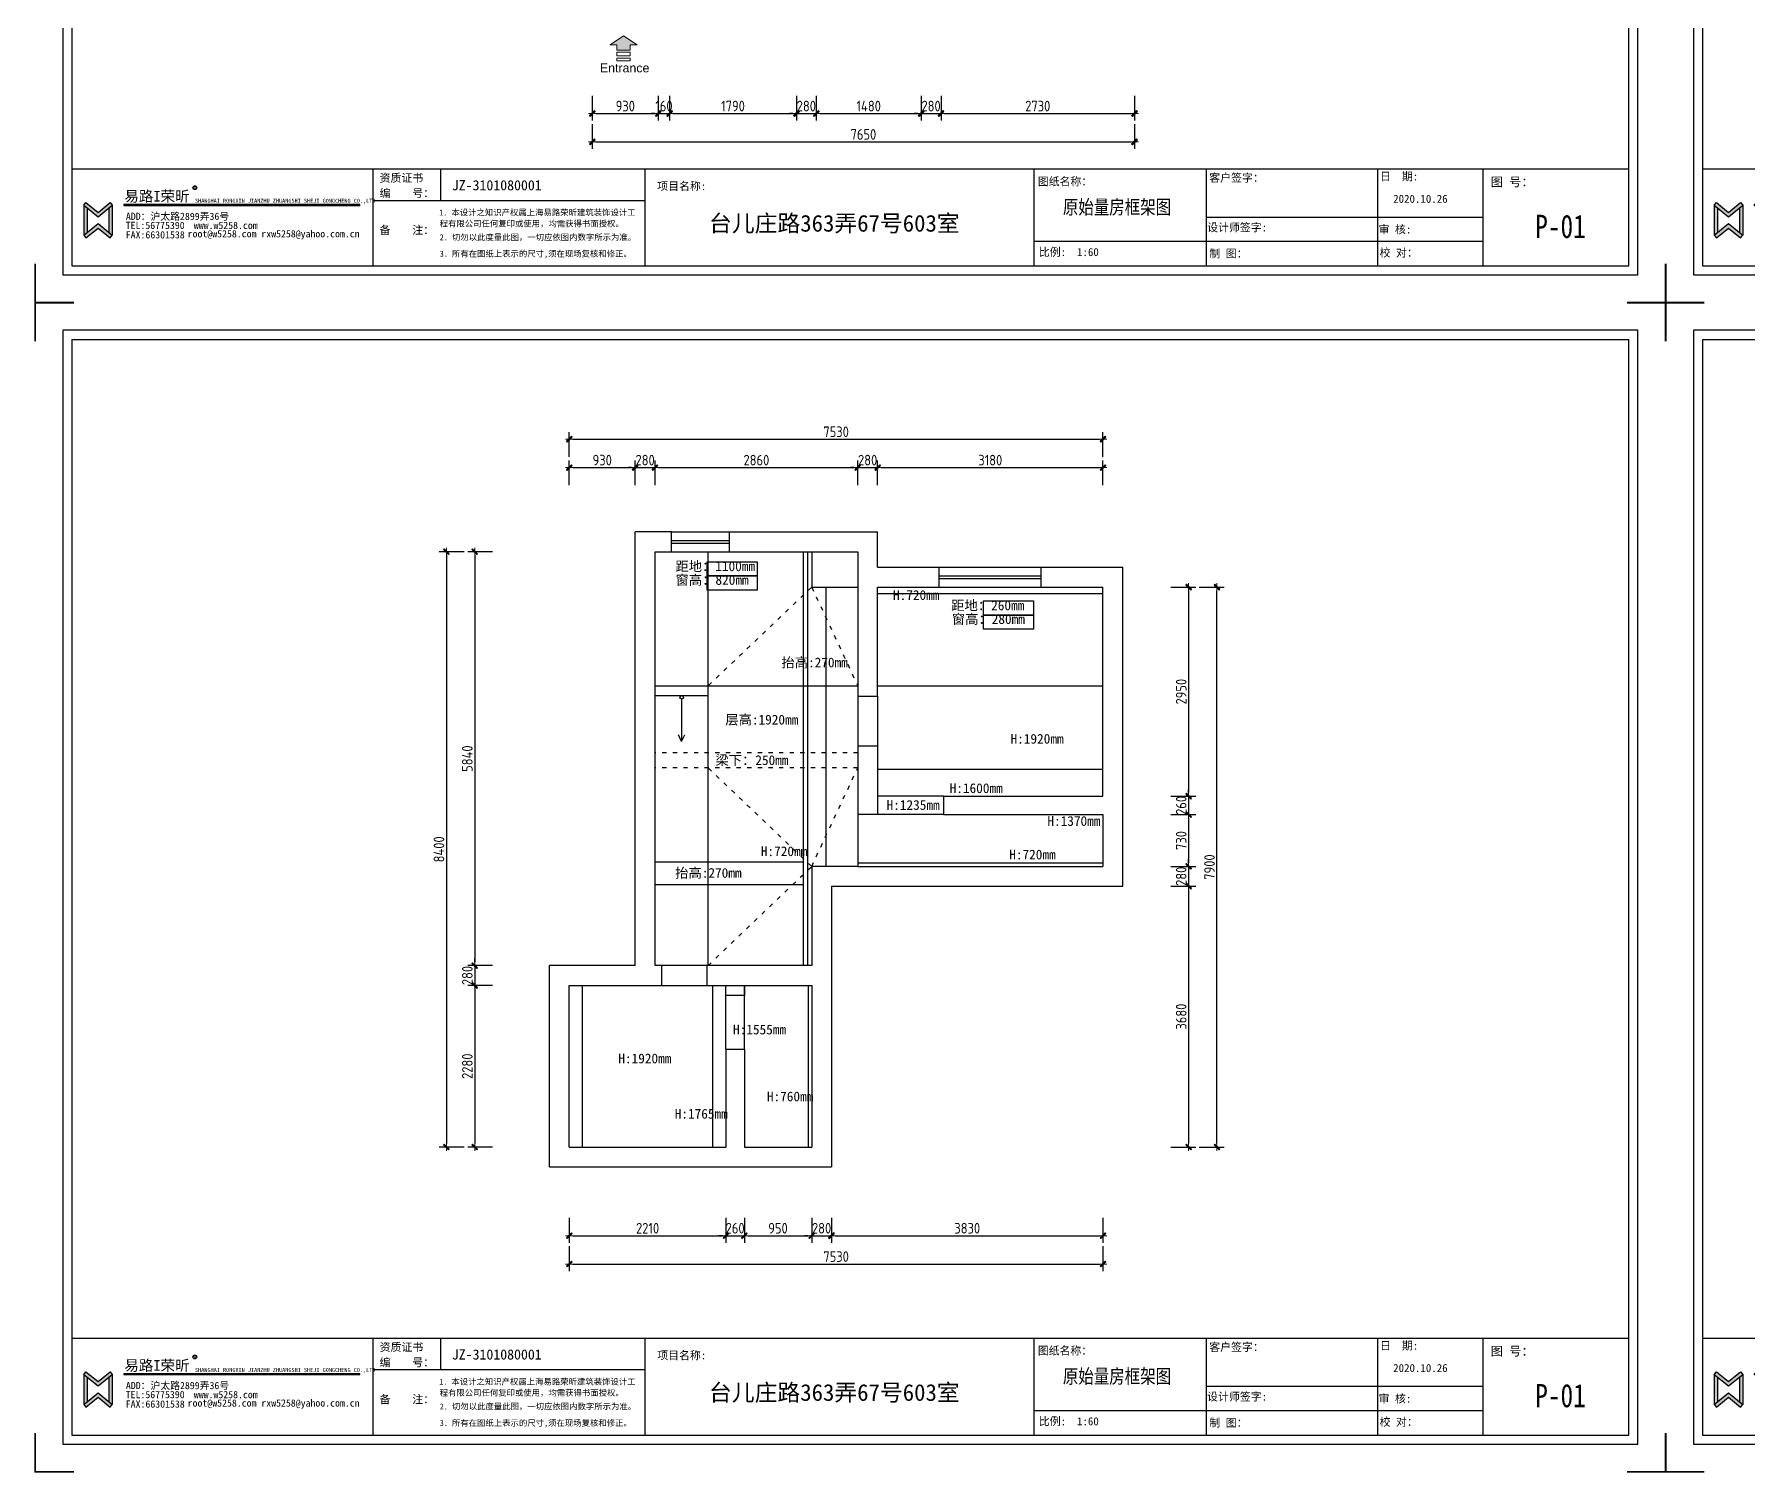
# Model space of a CAD drawing. Header units: millimetres. Extents: x -58733 to 427521, y -235734 to 553534.
# Drawn here: x 88862 to 113053, y -222214 to -201917 of the extents above; entities that cross this region are included whole.
import ezdxf

# ---------------------------------------------------------------- set-up
doc = ezdxf.new("R2010")
doc.units = ezdxf.units.MM
doc.linetypes.add('ACAD_ISO03W100', pattern=[30, 12, -18])
for name, color, linetype in [('00-墙体', 7, 'Continuous'), ('1原始-门窗洞口尺寸', 4, 'Continuous'), ('图框', 251, 'Continuous'), ('目录文字', 8, 'Continuous')]:
    doc.layers.add(name, color=color, linetype=linetype)
for name, color, linetype, lineweight in [('0－图框', 8, 'Continuous', 0), ('P－墙体', 255, 'Continuous', 15), ('墙体', 7, 'Continuous', 30)]:
    doc.layers.add(name, color=color, linetype=linetype, lineweight=lineweight)
doc.styles.add('-仿宋_GB2312', font='simsun.ttc', dxfattribs={"width": 0.8})
doc.styles.add('CCD_DIM', font='ARCHS.SHX')
doc.styles.get("Standard").update_dxf_attribs({"font": 'simsun.ttc'})
doc.styles.add('YQ_DIM', font='SUPEROS.SHX', dxfattribs={"width": 0.8, "bigfont": 'HZDX.SHX'})
doc.styles.add('宋体', font='simsun.ttc', dxfattribs={"height": 120})
doc.styles.add('英文', font='simhei.ttf')
doc.styles.add('黑体', font='simhei.ttf')
doc.dimstyles.new('海龍1：50', dxfattribs={"dimscale": 50, "dimtxt": 3, "dimasz": 1, "dimexe": 2, "dimexo": 2, "dimgap": 0.6, "dimtad": 1, "dimdec": 0, "dimrnd": 5, "dimdsep": 46, "dimtxsty": 'CCD_DIM', "dimblk": 'WS-cj', "dimcen": 1, "dimclrd": 242, "dimclre": 242, "dimclrt": 2, "dimadec": 0, "dimazin": 2, "dimtfac": 1, "dimtdec": 0, "dimtix": 1, "dimtmove": 2, "dimatfit": 3, "dimldrblk": 'CCD_Leader_Arrow', "dimfxl": 5, "dimfxlon": 1, "dimtolj": 1, "dimarcsym": 0})

# ---------------------------------------------------------------- blocks, each defined once
blk = doc.blocks.new('A$C79D64CA1')
at = {"layer": '0－图框'}
blk.add_hatch(color=6, dxfattribs=at).paths.add_polyline_path([(378, 227), (284, 227), (284, 151), (95, 151), (95, 227), (0, 227), (189, 353)])
at = {"layer": '0－图框', "color": 6}
for p, q in [((189, 353), (0, 227)), ((378, 227), (189, 353)), ((95, 227), (0, 227)), ((378, 227), (284, 227))]:
    blk.add_line(p, q, dxfattribs=at)
blk.add_lwpolyline([(95, 227), (95, 151), (284, 151), (284, 227)], dxfattribs=at)
for points in [[(284, 120), (95, 120), (95, 69), (284, 69)], [(284, 38), (95, 38), (95, 0), (284, 0)]]:
    blk.add_lwpolyline(points, close=True, dxfattribs=at)
blk = doc.blocks.new('gsdfgfsdg')
at = {"layer": '0－图框', "color": 7, "xscale": -1, "rotation": 270}
blk.add_blockref('A$C79D64CA1', (-31077, -43831), dxfattribs=at)
at = {"layer": '0－图框', "color": 7, "insert": (-31178, -43656), "char_height": 125, "width": 1449.58, "attachment_point": 5, "rotation": 270}
blk.add_mtext('{\\fArial|b0|i0|c0|p32;Entrance}', dxfattribs=at)
blk = doc.blocks.new('WS-cj')
blk.add_hatch(color=1).paths.add_polyline_path([(0.59, 0.82), (-0.82, -0.59), (-0.59, -0.82), (0.82, 0.59)])
at = {"color": 1, "linetype": 'ByBlock', "lineweight": 0}
for p, q in [((-1.1, 0), (0, 0)), ((0, 0), (1.1, 0))]:
    blk.add_line(p, q, dxfattribs=at)
at = {"color": 1}
blk.add_lwpolyline([(0.59, 0.82), (-0.82, -0.59), (-0.59, -0.82), (0.82, 0.59)], close=True, dxfattribs=at)
blk = doc.blocks.new('*D699')
at = {"color": 242, "lineweight": -2}
for p, q in [((96736, -202785), (96736, -203135)), ((97666, -202785), (97666, -203135)), ((96786, -203035), (97616, -203035))]:
    blk.add_line(p, q, dxfattribs=at)
at = {"layer": 'Defpoints', "color": 0}
for p in [(96736, -202635), (97666, -202635), (97666, -203035)]:
    blk.add_point(p, dxfattribs=at)
at = {"color": 242, "lineweight": -2, "xscale": 50, "yscale": 50, "zscale": 50, "rotation": 180}
blk.add_blockref('WS-cj', (96736, -203035), dxfattribs=at)
at = {"color": 242, "lineweight": -2, "xscale": 50, "yscale": 50, "zscale": 50}
blk.add_blockref('WS-cj', (97666, -203035), dxfattribs=at)
at = {"color": 2, "insert": (97201, -202930), "char_height": 150, "attachment_point": 5, "style": 'CCD_DIM'}
blk.add_mtext('\\A1;930', dxfattribs=at)
blk = doc.blocks.new('CCD_Leader_Arrow')
at = {"color": 1, "linetype": 'ByBlock'}
blk.add_line((0, 0), (-1, 0), dxfattribs=at)
for points in [[(-0.86, 0.67), (-0.6, 0.85), (-0.24, 0), (0, 0)], [(-0.86, -0.67), (-0.6, -0.85), (-0.24, 0), (0, 0)]]:
    blk.add_solid(points, dxfattribs=at)
blk = doc.blocks.new('*D700')
at = {"color": 242, "lineweight": -2}
for p, q in [((97666, -202785), (97666, -203135)), ((97826, -202785), (97826, -203135)), ((97616, -203035), (97566, -203035)), ((97666, -203035), (97826, -203035)), ((97876, -203035), (97926, -203035))]:
    blk.add_line(p, q, dxfattribs=at)
at = {"layer": 'Defpoints', "color": 0}
for p in [(97666, -202635), (97826, -202635), (97826, -203035)]:
    blk.add_point(p, dxfattribs=at)
at = {"color": 242, "lineweight": -2, "xscale": 50, "yscale": 50, "zscale": 50}
blk.add_blockref('WS-cj', (97666, -203035), dxfattribs=at)
at = {"color": 242, "lineweight": -2, "xscale": 50, "yscale": 50, "zscale": 50, "rotation": 180}
blk.add_blockref('WS-cj', (97826, -203035), dxfattribs=at)
at = {"color": 2, "insert": (97746, -202930), "char_height": 150, "attachment_point": 5, "style": 'CCD_DIM'}
blk.add_mtext('\\A1;160', dxfattribs=at)
blk = doc.blocks.new('*D701')
at = {"color": 242, "lineweight": -2}
for p, q in [((97826, -202785), (97826, -203135)), ((99616, -202785), (99616, -203135)), ((97876, -203035), (99566, -203035))]:
    blk.add_line(p, q, dxfattribs=at)
at = {"layer": 'Defpoints', "color": 0}
for p in [(97826, -202635), (99616, -202635), (99616, -203035)]:
    blk.add_point(p, dxfattribs=at)
at = {"color": 242, "lineweight": -2, "xscale": 50, "yscale": 50, "zscale": 50, "rotation": 180}
blk.add_blockref('WS-cj', (97826, -203035), dxfattribs=at)
at = {"color": 242, "lineweight": -2, "xscale": 50, "yscale": 50, "zscale": 50}
blk.add_blockref('WS-cj', (99616, -203035), dxfattribs=at)
at = {"color": 2, "insert": (98721, -202930), "char_height": 150, "attachment_point": 5, "style": 'CCD_DIM'}
blk.add_mtext('\\A1;1790', dxfattribs=at)
blk = doc.blocks.new('*D702')
at = {"color": 242, "lineweight": -2}
for p, q in [((99616, -202785), (99616, -203135)), ((99896, -202785), (99896, -203135)), ((99566, -203035), (99516, -203035)), ((99616, -203035), (99896, -203035)), ((99946, -203035), (99996, -203035))]:
    blk.add_line(p, q, dxfattribs=at)
at = {"layer": 'Defpoints', "color": 0}
for p in [(99616, -202635), (99896, -202635), (99896, -203035)]:
    blk.add_point(p, dxfattribs=at)
at = {"color": 242, "lineweight": -2, "xscale": 50, "yscale": 50, "zscale": 50}
blk.add_blockref('WS-cj', (99616, -203035), dxfattribs=at)
at = {"color": 242, "lineweight": -2, "xscale": 50, "yscale": 50, "zscale": 50, "rotation": 180}
blk.add_blockref('WS-cj', (99896, -203035), dxfattribs=at)
at = {"color": 2, "insert": (99756, -202930), "char_height": 150, "attachment_point": 5, "style": 'CCD_DIM'}
blk.add_mtext('\\A1;280', dxfattribs=at)
blk = doc.blocks.new('*D703')
at = {"color": 242, "lineweight": -2}
for p, q in [((99896, -202785), (99896, -203135)), ((101376, -202785), (101376, -203135)), ((99946, -203035), (101326, -203035))]:
    blk.add_line(p, q, dxfattribs=at)
at = {"layer": 'Defpoints', "color": 0}
for p in [(99896, -202635), (101376, -202635), (101376, -203035)]:
    blk.add_point(p, dxfattribs=at)
at = {"color": 242, "lineweight": -2, "xscale": 50, "yscale": 50, "zscale": 50, "rotation": 180}
blk.add_blockref('WS-cj', (99896, -203035), dxfattribs=at)
at = {"color": 242, "lineweight": -2, "xscale": 50, "yscale": 50, "zscale": 50}
blk.add_blockref('WS-cj', (101376, -203035), dxfattribs=at)
at = {"color": 2, "insert": (100636, -202930), "char_height": 150, "attachment_point": 5, "style": 'CCD_DIM'}
blk.add_mtext('\\A1;1480', dxfattribs=at)
blk = doc.blocks.new('*D704')
at = {"color": 242, "lineweight": -2}
for p, q in [((101376, -202785), (101376, -203135)), ((101656, -202785), (101656, -203135)), ((101326, -203035), (101276, -203035)), ((101376, -203035), (101656, -203035)), ((101706, -203035), (101756, -203035))]:
    blk.add_line(p, q, dxfattribs=at)
at = {"layer": 'Defpoints', "color": 0}
for p in [(101376, -202635), (101656, -202635), (101656, -203035)]:
    blk.add_point(p, dxfattribs=at)
at = {"color": 242, "lineweight": -2, "xscale": 50, "yscale": 50, "zscale": 50}
blk.add_blockref('WS-cj', (101376, -203035), dxfattribs=at)
at = {"color": 242, "lineweight": -2, "xscale": 50, "yscale": 50, "zscale": 50, "rotation": 180}
blk.add_blockref('WS-cj', (101656, -203035), dxfattribs=at)
at = {"color": 2, "insert": (101516, -202930), "char_height": 150, "attachment_point": 5, "style": 'CCD_DIM'}
blk.add_mtext('\\A1;280', dxfattribs=at)
blk = doc.blocks.new('*D705')
at = {"color": 242, "lineweight": -2}
for p, q in [((101656, -202785), (101656, -203135)), ((104386, -202785), (104386, -203135)), ((101706, -203035), (104336, -203035))]:
    blk.add_line(p, q, dxfattribs=at)
at = {"layer": 'Defpoints', "color": 0}
for p in [(101656, -202635), (104386, -202635), (104386, -203035)]:
    blk.add_point(p, dxfattribs=at)
at = {"color": 242, "lineweight": -2, "xscale": 50, "yscale": 50, "zscale": 50, "rotation": 180}
blk.add_blockref('WS-cj', (101656, -203035), dxfattribs=at)
at = {"color": 242, "lineweight": -2, "xscale": 50, "yscale": 50, "zscale": 50}
blk.add_blockref('WS-cj', (104386, -203035), dxfattribs=at)
at = {"color": 2, "insert": (103021, -202930), "char_height": 150, "attachment_point": 5, "style": 'CCD_DIM'}
blk.add_mtext('\\A1;2730', dxfattribs=at)
blk = doc.blocks.new('*D706')
at = {"color": 242, "lineweight": -2}
for p, q in [((96736, -203185), (96736, -203535)), ((104386, -203185), (104386, -203535)), ((96786, -203435), (104336, -203435))]:
    blk.add_line(p, q, dxfattribs=at)
at = {"layer": 'Defpoints', "color": 0}
for p in [(96736, -202635), (104386, -202635), (104386, -203435)]:
    blk.add_point(p, dxfattribs=at)
at = {"color": 242, "lineweight": -2, "xscale": 50, "yscale": 50, "zscale": 50, "rotation": 180}
blk.add_blockref('WS-cj', (96736, -203435), dxfattribs=at)
at = {"color": 242, "lineweight": -2, "xscale": 50, "yscale": 50, "zscale": 50}
blk.add_blockref('WS-cj', (104386, -203435), dxfattribs=at)
at = {"color": 2, "insert": (100561, -203330), "char_height": 150, "attachment_point": 5, "style": 'CCD_DIM'}
blk.add_mtext('\\A1;7650', dxfattribs=at)
blk = doc.blocks.new('图框1比60')
h = blk.add_hatch(color=8)
edge = h.paths.add_edge_path()
edge.add_ellipse((163710, 45505), major_axis=(-0.2, 29.4), ratio=1, start_angle=269.6878, end_angle=449.6878)
edge.add_ellipse((163710, 45505), major_axis=(-0.2, 29.4), ratio=1, start_angle=89.5622, end_angle=269.5622)
edge = h.paths.add_edge_path(flags=16)
edge.add_ellipse((163710, 45505), major_axis=(0, 24.9), ratio=1, start_angle=269.966, end_angle=449.966)
edge.add_ellipse((163710, 45505), major_axis=(0, 24.9), ratio=1, start_angle=89.8872, end_angle=269.8872)
h = blk.add_hatch(color=8)
h.paths.add_polyline_path([(162213, 45056), (162434, 45236), (162401, 45277), (162213, 45124), (162025, 45277), (161992, 45236)])
h.paths.add_polyline_path([(162213, 44882), (162401, 44729), (162434, 44770), (162213, 44950), (161992, 44770), (162025, 44729)])
h = blk.add_hatch(color=8)
h.paths.add_polyline_path([(162044, 45193), (161992, 45236), (161992, 44770), (162044, 44813)])
h.paths.add_polyline_path([(162434, 45236), (162381, 45193), (162381, 44813), (162434, 44770)])
blk.add_hatch(color=8).paths.add_polyline_path([(162610, 45245), (162610, 45227), (166263, 45227), (166263, 45245)])
at = {"layer": '目录文字'}
h = blk.add_hatch(color=8, dxfattribs=at)
edge = h.paths.add_edge_path()
edge.add_ellipse((163710, 45505), major_axis=(-0.2, 29.4), ratio=1, start_angle=89.5622, end_angle=269.5622)
edge.add_ellipse((163710, 45505), major_axis=(-0.2, 29.4), ratio=1, start_angle=269.6621, end_angle=449.6621)
edge = h.paths.add_edge_path(flags=16)
edge.add_ellipse((163710, 45505), major_axis=(0, 24.9), ratio=1, start_angle=90.0288, end_angle=270.0288, ccw=False)
edge.add_ellipse((163710, 45505), major_axis=(0, 24.9), ratio=1, start_angle=-89.8872, end_angle=90.1128, ccw=False)
h.paths.add_polyline_path([(163689, 45539), (163733, 45539), (163733, 45472), (163689, 45472)], flags=9)
at = {"color": 8}
for p, q in [((176692, 45797), (176692, 44297)), ((161992, 45236), (162025, 45277)), ((161992, 45236), (161992, 44770)), ((161992, 45236), (162213, 45056)), ((162025, 45277), (162213, 45124)), ((162044, 45193), (162044, 44813)), ((162213, 45124), (162401, 45277)), ((162213, 45056), (162434, 45236)), ((162381, 45193), (162381, 44813)), ((162401, 45277), (162434, 45236)), ((162434, 45236), (162434, 44770)), ((166263, 45245), (162610, 45245)), ((166263, 45227), (162610, 45227)), ((166263, 45227), (166263, 45245)), ((161992, 44770), (162213, 44950)), ((162025, 44729), (162213, 44882)), ((162213, 44950), (162434, 44770)), ((162213, 44882), (162401, 44729)), ((161992, 44770), (162025, 44729)), ((162401, 44729), (162434, 44770))]:
    blk.add_line(p, q, dxfattribs=at)
blk.add_ellipse((163710, 45505, 0), major_axis=(0.1, 29.4), ratio=1, start_param=1.575118209033049, end_param=7.858303516212636, dxfattribs=at)
at = {"layer": '图框', "color": 121}
for p, q in [((161670, 61389), (161670, 44157)), ((186038, 61389), (161670, 61389)), ((186038, 44157), (186038, 61389)), ((161670, 44157), (186038, 44157))]:
    blk.add_line(p, q, dxfattribs=at)
at = {"layer": '图框', "color": 8}
for p, q in [((161809, 61249), (161809, 44297)), ((161809, 61249), (161809, 45797)), ((161809, 61249), (185898, 61249)), ((185898, 44297), (185898, 61249)), ((185898, 45797), (185898, 61249)), ((161809, 45797), (185898, 45797)), ((161809, 45797), (185898, 45797)), ((166465, 45797), (166465, 44297)), ((167511, 45797), (167511, 45305)), ((170675, 45797), (170675, 44297)), ((176692, 45797), (176692, 44297)), ((179360, 44297), (179360, 45797)), ((182010, 45797), (182010, 44297)), ((183644, 44297), (183644, 45797)), ((170675, 45305), (166465, 45305)), ((182010, 45047), (179360, 45047)), ((183644, 45047), (182010, 45047)), ((179360, 44672), (176692, 44672)), ((182010, 44672), (179360, 44672)), ((183644, 44672), (182010, 44672)), ((161809, 44297), (185898, 44297))]:
    blk.add_line(p, q, dxfattribs=at)
at = {"layer": '图框', "color": 121, "const_width": 28.3}
for points in [[(161841, 61818), (161241, 61818), (161241, 61217)], [(185866, 61818), (186467, 61818), (186467, 61217)], [(161841, 43728), (161241, 43728), (161241, 44329)], [(185866, 43728), (186467, 43728), (186467, 44329)]]:
    blk.add_lwpolyline(points, dxfattribs=at)
at = {"layer": '目录文字', "color": 8}
blk.add_line((162610, 45245), (162610, 45227), dxfattribs=at)
blk.add_ellipse((163710, 45505, 0), major_axis=(0.4, 24.9), ratio=1, start_param=1.571448490114663, end_param=7.854633797294249, dxfattribs=at)
for s, height, style, width, p in [('资质证书', 123.8, '宋体', 0.999898, (166569, 45595)), ('图纸名称：', 123.3, '黑体', 0.999898, (176753, 45540)), ('客户签字：', 123.8, '宋体', 0.999898, (179405, 45596)), ('日  期:', 123.8, '宋体', 0.999898, (182048, 45618)), ('图 号：', 139.1, '宋体', 0.999898, (183761, 45526)), ('易路I荣昕', 164.1, '黑体', 0.999898, (162621, 45292)), ('R', 44.9, 'YQ_DIM', 0.8, (163698, 45483, 0)), ('编    号：', 123.8, '宋体', 0.999898, (166569, 45359)), ('项目名称:', 123.3, '黑体', 0.999898, (170866, 45468)), ('2020.10.26', 123.8, '宋体', 0.999898, (182251, 45272)), ('ADD：沪太路2899弄36号', 111.72, '英文', 0.999898, (162644, 45007)), ('SHANGHAI RONGXIN JIANZHU ZHUANGSHI SHEJI GONGCHENG CO.,LTD', 61.54, '英文', 0.999898, (163713, 45273)), ('1. 本设计之知识产权属上海易路荣昕建筑装饰设计工', 92.51, '黑体', 0.999898, (167491, 45076)), ('台儿庄路363弄67号603室', 258.72, '宋体', 0.999898, (171666, 44826)), ('TEL:56775390', 111.72, '英文', 0.999898, (162641, 44867)), ('FAX:66301538', 111.72, '英文', 0.999898, (162642, 44721)), ('root@w5258.com rxw5258@yahoo.com.cn', 111.72, '英文', 0.999898, (163600, 44737)), ('www.w5258.com', 111.72, '英文', 0.999898, (163695, 44867)), ('备    注：', 123.8, '宋体', 0.999898, (166569, 44788)), ('程有限公司任何复印或使用，均需获得书面授权。', 92.51, '黑体', 0.999898, (167498, 44904)), ('设计师签字:', 123.8, '宋体', 0.999898, (179372, 44829)), ('审 核:', 123.8, '宋体', 0.999898, (182025, 44798)), ('2. 切勿以此度量此图，一切应依图内数字所示为准。', 92.51, '黑体', 0.999898, (167500, 44693)), ('比例:  1:60', 123.8, '宋体', 0.999898, (176769, 44448)), ('制 图：', 123.8, '宋体', 0.999898, (179407, 44425)), ('校 对：', 123.8, '宋体', 0.999898, (182041, 44438)), ('3. 所有在图纸上表示的尺寸,须在现场复核和修正。', 92.51, '黑体', 0.999898, (167500, 44438))]:
    blk.add_text(s, height=height, dxfattribs=dict(at, style=style, width=width)).set_placement(p)
at = {"layer": '目录文字', "width": 1}
blk.add_text('JZ-3101080001', height=157.18, dxfattribs=at).set_placement((167687, 45465))
blk = doc.blocks.new('*D876')
at = {"color": 242, "lineweight": -2}
for p, q in [((96411, -208281), (96411, -207931)), ((96461, -208031), (97291, -208031)), ((97341, -208281), (97341, -207931))]:
    blk.add_line(p, q, dxfattribs=at)
at = {"layer": 'Defpoints', "color": 0}
for p in [(97341, -208031), (96411, -208431), (97341, -208431)]:
    blk.add_point(p, dxfattribs=at)
at = {"color": 242, "lineweight": -2, "xscale": 50, "yscale": 50, "zscale": 50, "rotation": 180}
blk.add_blockref('WS-cj', (96411, -208031), dxfattribs=at)
at = {"color": 242, "lineweight": -2, "xscale": 50, "yscale": 50, "zscale": 50}
blk.add_blockref('WS-cj', (97341, -208031), dxfattribs=at)
at = {"color": 2, "insert": (96876, -207926), "char_height": 150, "attachment_point": 5, "style": 'CCD_DIM'}
blk.add_mtext('\\A1;930', dxfattribs=at)
blk = doc.blocks.new('*D877')
at = {"color": 242, "lineweight": -2}
for p, q in [((97291, -208031), (97241, -208031)), ((97341, -208281), (97341, -207931)), ((97341, -208031), (97621, -208031)), ((97621, -208281), (97621, -207931)), ((97671, -208031), (97721, -208031))]:
    blk.add_line(p, q, dxfattribs=at)
at = {"layer": 'Defpoints', "color": 0}
for p in [(97621, -208031), (97341, -208431), (97621, -208431)]:
    blk.add_point(p, dxfattribs=at)
at = {"color": 242, "lineweight": -2, "xscale": 50, "yscale": 50, "zscale": 50}
blk.add_blockref('WS-cj', (97341, -208031), dxfattribs=at)
at = {"color": 242, "lineweight": -2, "xscale": 50, "yscale": 50, "zscale": 50, "rotation": 180}
blk.add_blockref('WS-cj', (97621, -208031), dxfattribs=at)
at = {"color": 2, "insert": (97481, -207926), "char_height": 150, "attachment_point": 5, "style": 'CCD_DIM'}
blk.add_mtext('\\A1;280', dxfattribs=at)
blk = doc.blocks.new('*D878')
at = {"color": 242, "lineweight": -2}
for p, q in [((97621, -208281), (97621, -207931)), ((97671, -208031), (100431, -208031)), ((100481, -208281), (100481, -207931))]:
    blk.add_line(p, q, dxfattribs=at)
at = {"layer": 'Defpoints', "color": 0}
for p in [(100481, -208031), (97621, -208431), (100481, -208431)]:
    blk.add_point(p, dxfattribs=at)
at = {"color": 242, "lineweight": -2, "xscale": 50, "yscale": 50, "zscale": 50, "rotation": 180}
blk.add_blockref('WS-cj', (97621, -208031), dxfattribs=at)
at = {"color": 242, "lineweight": -2, "xscale": 50, "yscale": 50, "zscale": 50}
blk.add_blockref('WS-cj', (100481, -208031), dxfattribs=at)
at = {"color": 2, "insert": (99051, -207926), "char_height": 150, "attachment_point": 5, "style": 'CCD_DIM'}
blk.add_mtext('\\A1;2860', dxfattribs=at)
blk = doc.blocks.new('*D879')
at = {"color": 242, "lineweight": -2}
for p, q in [((100431, -208031), (100381, -208031)), ((100481, -208281), (100481, -207931)), ((100481, -208031), (100761, -208031)), ((100761, -208281), (100761, -207931)), ((100811, -208031), (100861, -208031))]:
    blk.add_line(p, q, dxfattribs=at)
at = {"layer": 'Defpoints', "color": 0}
for p in [(100761, -208031), (100481, -208431), (100761, -208431)]:
    blk.add_point(p, dxfattribs=at)
at = {"color": 242, "lineweight": -2, "xscale": 50, "yscale": 50, "zscale": 50}
blk.add_blockref('WS-cj', (100481, -208031), dxfattribs=at)
at = {"color": 242, "lineweight": -2, "xscale": 50, "yscale": 50, "zscale": 50, "rotation": 180}
blk.add_blockref('WS-cj', (100761, -208031), dxfattribs=at)
at = {"color": 2, "insert": (100621, -207926), "char_height": 150, "attachment_point": 5, "style": 'CCD_DIM'}
blk.add_mtext('\\A1;280', dxfattribs=at)
blk = doc.blocks.new('*D880')
at = {"color": 242, "lineweight": -2}
for p, q in [((100761, -208281), (100761, -207931)), ((100811, -208031), (103891, -208031)), ((103941, -208281), (103941, -207931))]:
    blk.add_line(p, q, dxfattribs=at)
at = {"layer": 'Defpoints', "color": 0}
for p in [(103941, -208031), (100761, -208431), (103941, -208431)]:
    blk.add_point(p, dxfattribs=at)
at = {"color": 242, "lineweight": -2, "xscale": 50, "yscale": 50, "zscale": 50, "rotation": 180}
blk.add_blockref('WS-cj', (100761, -208031), dxfattribs=at)
at = {"color": 242, "lineweight": -2, "xscale": 50, "yscale": 50, "zscale": 50}
blk.add_blockref('WS-cj', (103941, -208031), dxfattribs=at)
at = {"color": 2, "insert": (102351, -207926), "char_height": 150, "attachment_point": 5, "style": 'CCD_DIM'}
blk.add_mtext('\\A1;3180', dxfattribs=at)
blk = doc.blocks.new('*D881')
at = {"color": 242, "lineweight": -2}
for p, q in [((96411, -207881), (96411, -207531)), ((103941, -207881), (103941, -207531)), ((96461, -207631), (103891, -207631))]:
    blk.add_line(p, q, dxfattribs=at)
at = {"layer": 'Defpoints', "color": 0}
for p in [(103941, -207631), (96411, -208431), (103941, -208431)]:
    blk.add_point(p, dxfattribs=at)
at = {"color": 242, "lineweight": -2, "xscale": 50, "yscale": 50, "zscale": 50, "rotation": 180}
blk.add_blockref('WS-cj', (96411, -207631), dxfattribs=at)
at = {"color": 242, "lineweight": -2, "xscale": 50, "yscale": 50, "zscale": 50}
blk.add_blockref('WS-cj', (103941, -207631), dxfattribs=at)
at = {"color": 2, "insert": (100176, -207526), "char_height": 150, "attachment_point": 5, "style": 'CCD_DIM'}
blk.add_mtext('\\A1;7530', dxfattribs=at)
blk = doc.blocks.new('*D882')
at = {"color": 242, "lineweight": -2}
for p, q in [((96411, -218619), (96411, -218969)), ((98621, -218619), (98621, -218969)), ((96461, -218869), (98571, -218869))]:
    blk.add_line(p, q, dxfattribs=at)
at = {"layer": 'Defpoints', "color": 0}
for p in [(96411, -218469), (98621, -218469), (98621, -218869)]:
    blk.add_point(p, dxfattribs=at)
at = {"color": 242, "lineweight": -2, "xscale": 50, "yscale": 50, "zscale": 50, "rotation": 180}
blk.add_blockref('WS-cj', (96411, -218869), dxfattribs=at)
at = {"color": 242, "lineweight": -2, "xscale": 50, "yscale": 50, "zscale": 50}
blk.add_blockref('WS-cj', (98621, -218869), dxfattribs=at)
at = {"color": 2, "insert": (97516, -218764), "char_height": 150, "attachment_point": 5, "style": 'CCD_DIM'}
blk.add_mtext('\\A1;2210', dxfattribs=at)
blk = doc.blocks.new('*D883')
at = {"color": 242, "lineweight": -2}
for p, q in [((98621, -218619), (98621, -218969)), ((98881, -218619), (98881, -218969)), ((98571, -218869), (98521, -218869)), ((98621, -218869), (98881, -218869)), ((98931, -218869), (98981, -218869))]:
    blk.add_line(p, q, dxfattribs=at)
at = {"layer": 'Defpoints', "color": 0}
for p in [(98621, -218469), (98881, -218469), (98881, -218869)]:
    blk.add_point(p, dxfattribs=at)
at = {"color": 242, "lineweight": -2, "xscale": 50, "yscale": 50, "zscale": 50}
blk.add_blockref('WS-cj', (98621, -218869), dxfattribs=at)
at = {"color": 242, "lineweight": -2, "xscale": 50, "yscale": 50, "zscale": 50, "rotation": 180}
blk.add_blockref('WS-cj', (98881, -218869), dxfattribs=at)
at = {"color": 2, "insert": (98751, -218764), "char_height": 150, "attachment_point": 5, "style": 'CCD_DIM'}
blk.add_mtext('\\A1;260', dxfattribs=at)
blk = doc.blocks.new('*D884')
at = {"color": 242, "lineweight": -2}
for p, q in [((98881, -218619), (98881, -218969)), ((99831, -218619), (99831, -218969)), ((98931, -218869), (99781, -218869))]:
    blk.add_line(p, q, dxfattribs=at)
at = {"layer": 'Defpoints', "color": 0}
for p in [(98881, -218469), (99831, -218469), (99831, -218869)]:
    blk.add_point(p, dxfattribs=at)
at = {"color": 242, "lineweight": -2, "xscale": 50, "yscale": 50, "zscale": 50, "rotation": 180}
blk.add_blockref('WS-cj', (98881, -218869), dxfattribs=at)
at = {"color": 242, "lineweight": -2, "xscale": 50, "yscale": 50, "zscale": 50}
blk.add_blockref('WS-cj', (99831, -218869), dxfattribs=at)
at = {"color": 2, "insert": (99356, -218764), "char_height": 150, "attachment_point": 5, "style": 'CCD_DIM'}
blk.add_mtext('\\A1;950', dxfattribs=at)
blk = doc.blocks.new('*D885')
at = {"color": 242, "lineweight": -2}
for p, q in [((99831, -218619), (99831, -218969)), ((100111, -218619), (100111, -218969)), ((99781, -218869), (99731, -218869)), ((99831, -218869), (100111, -218869)), ((100161, -218869), (100211, -218869))]:
    blk.add_line(p, q, dxfattribs=at)
at = {"layer": 'Defpoints', "color": 0}
for p in [(99831, -218469), (100111, -218469), (100111, -218869)]:
    blk.add_point(p, dxfattribs=at)
at = {"color": 242, "lineweight": -2, "xscale": 50, "yscale": 50, "zscale": 50}
blk.add_blockref('WS-cj', (99831, -218869), dxfattribs=at)
at = {"color": 242, "lineweight": -2, "xscale": 50, "yscale": 50, "zscale": 50, "rotation": 180}
blk.add_blockref('WS-cj', (100111, -218869), dxfattribs=at)
at = {"color": 2, "insert": (99971, -218764), "char_height": 150, "attachment_point": 5, "style": 'CCD_DIM'}
blk.add_mtext('\\A1;280', dxfattribs=at)
blk = doc.blocks.new('*D886')
at = {"color": 242, "lineweight": -2}
for p, q in [((100111, -218619), (100111, -218969)), ((103941, -218619), (103941, -218969)), ((100161, -218869), (103891, -218869))]:
    blk.add_line(p, q, dxfattribs=at)
at = {"layer": 'Defpoints', "color": 0}
for p in [(100111, -218469), (103941, -218469), (103941, -218869)]:
    blk.add_point(p, dxfattribs=at)
at = {"color": 242, "lineweight": -2, "xscale": 50, "yscale": 50, "zscale": 50, "rotation": 180}
blk.add_blockref('WS-cj', (100111, -218869), dxfattribs=at)
at = {"color": 242, "lineweight": -2, "xscale": 50, "yscale": 50, "zscale": 50}
blk.add_blockref('WS-cj', (103941, -218869), dxfattribs=at)
at = {"color": 2, "insert": (102026, -218764), "char_height": 150, "attachment_point": 5, "style": 'CCD_DIM'}
blk.add_mtext('\\A1;3830', dxfattribs=at)
blk = doc.blocks.new('*D887')
at = {"color": 242, "lineweight": -2}
for p, q in [((96411, -219019), (96411, -219369)), ((103941, -219019), (103941, -219369)), ((96461, -219269), (103891, -219269))]:
    blk.add_line(p, q, dxfattribs=at)
at = {"layer": 'Defpoints', "color": 0}
for p in [(96411, -218469), (103941, -218469), (103941, -219269)]:
    blk.add_point(p, dxfattribs=at)
at = {"color": 242, "lineweight": -2, "xscale": 50, "yscale": 50, "zscale": 50, "rotation": 180}
blk.add_blockref('WS-cj', (96411, -219269), dxfattribs=at)
at = {"color": 242, "lineweight": -2, "xscale": 50, "yscale": 50, "zscale": 50}
blk.add_blockref('WS-cj', (103941, -219269), dxfattribs=at)
at = {"color": 2, "insert": (100176, -219164), "char_height": 150, "attachment_point": 5, "style": 'CCD_DIM'}
blk.add_mtext('\\A1;7530', dxfattribs=at)
blk = doc.blocks.new('*D888')
at = {"color": 242, "lineweight": -2}
for p, q in [((95327, -209218), (94977, -209218)), ((95077, -209268), (95077, -215008)), ((95327, -215058), (94977, -215058))]:
    blk.add_line(p, q, dxfattribs=at)
at = {"layer": 'Defpoints', "color": 0}
for p in [(95477, -209218), (95077, -215058), (95477, -215058)]:
    blk.add_point(p, dxfattribs=at)
at = {"color": 242, "lineweight": -2, "xscale": 50, "yscale": 50, "zscale": 50}
for p, rotation in [((95077, -209218), 90), ((95077, -215058), 270)]:
    blk.add_blockref('WS-cj', p, dxfattribs=dict(at, rotation=rotation))
at = {"color": 2, "insert": (94972, -212138), "char_height": 150, "attachment_point": 5, "rotation": 90, "style": 'CCD_DIM'}
blk.add_mtext('\\A1;5840', dxfattribs=at)
blk = doc.blocks.new('*D889')
at = {"color": 242, "lineweight": -2}
for p, q in [((95077, -215008), (95077, -214958)), ((95327, -215058), (94977, -215058)), ((95077, -215058), (95077, -215338)), ((95327, -215338), (94977, -215338)), ((95077, -215388), (95077, -215438))]:
    blk.add_line(p, q, dxfattribs=at)
at = {"layer": 'Defpoints', "color": 0}
for p in [(95477, -215058), (95077, -215338), (95477, -215338)]:
    blk.add_point(p, dxfattribs=at)
at = {"color": 242, "lineweight": -2, "xscale": 50, "yscale": 50, "zscale": 50}
for p, rotation in [((95077, -215058), 270), ((95077, -215338), 90)]:
    blk.add_blockref('WS-cj', p, dxfattribs=dict(at, rotation=rotation))
at = {"color": 2, "insert": (94972, -215198), "char_height": 150, "attachment_point": 5, "rotation": 90, "style": 'CCD_DIM'}
blk.add_mtext('\\A1;280', dxfattribs=at)
blk = doc.blocks.new('*D890')
at = {"color": 242, "lineweight": -2}
for p, q in [((95327, -215338), (94977, -215338)), ((95077, -215388), (95077, -217568)), ((95327, -217618), (94977, -217618))]:
    blk.add_line(p, q, dxfattribs=at)
at = {"layer": 'Defpoints', "color": 0}
for p in [(95477, -215338), (95077, -217618), (95477, -217618)]:
    blk.add_point(p, dxfattribs=at)
at = {"color": 242, "lineweight": -2, "xscale": 50, "yscale": 50, "zscale": 50}
for p, rotation in [((95077, -215338), 90), ((95077, -217618), 270)]:
    blk.add_blockref('WS-cj', p, dxfattribs=dict(at, rotation=rotation))
at = {"color": 2, "insert": (94972, -216478), "char_height": 150, "attachment_point": 5, "rotation": 90, "style": 'CCD_DIM'}
blk.add_mtext('\\A1;2280', dxfattribs=at)
blk = doc.blocks.new('*D891')
at = {"color": 242, "lineweight": -2}
for p, q in [((94927, -209218), (94577, -209218)), ((94677, -209268), (94677, -217568)), ((94927, -217618), (94577, -217618))]:
    blk.add_line(p, q, dxfattribs=at)
at = {"layer": 'Defpoints', "color": 0}
for p in [(95477, -209218), (94677, -217618), (95477, -217618)]:
    blk.add_point(p, dxfattribs=at)
at = {"color": 242, "lineweight": -2, "xscale": 50, "yscale": 50, "zscale": 50}
for p, rotation in [((94677, -209218), 90), ((94677, -217618), 270)]:
    blk.add_blockref('WS-cj', p, dxfattribs=dict(at, rotation=rotation))
at = {"color": 2, "insert": (94572, -213418), "char_height": 150, "attachment_point": 5, "rotation": 90, "style": 'CCD_DIM'}
blk.add_mtext('\\A1;8400', dxfattribs=at)
blk = doc.blocks.new('*D892')
at = {"color": 242, "lineweight": -2}
for p, q in [((104900, -209718), (105250, -209718)), ((105150, -209768), (105150, -212618)), ((104900, -212668), (105250, -212668))]:
    blk.add_line(p, q, dxfattribs=at)
at = {"layer": 'Defpoints', "color": 0}
for p in [(104750, -209718), (104750, -212668), (105150, -212668)]:
    blk.add_point(p, dxfattribs=at)
at = {"color": 242, "lineweight": -2, "xscale": 50, "yscale": 50, "zscale": 50}
for p, rotation in [((105150, -209718), 90), ((105150, -212668), 270)]:
    blk.add_blockref('WS-cj', p, dxfattribs=dict(at, rotation=rotation))
at = {"color": 2, "insert": (105045, -211193), "char_height": 150, "attachment_point": 5, "rotation": 90, "style": 'CCD_DIM'}
blk.add_mtext('\\A1;2950', dxfattribs=at)
blk = doc.blocks.new('*D893')
at = {"color": 242, "lineweight": -2}
for p, q in [((105150, -212618), (105150, -212568)), ((104900, -212668), (105250, -212668)), ((105150, -212668), (105150, -212928)), ((104900, -212928), (105250, -212928)), ((105150, -212978), (105150, -213028))]:
    blk.add_line(p, q, dxfattribs=at)
at = {"layer": 'Defpoints', "color": 0}
for p in [(104750, -212668), (104750, -212928), (105150, -212928)]:
    blk.add_point(p, dxfattribs=at)
at = {"color": 242, "lineweight": -2, "xscale": 50, "yscale": 50, "zscale": 50}
for p, rotation in [((105150, -212668), 270), ((105150, -212928), 90)]:
    blk.add_blockref('WS-cj', p, dxfattribs=dict(at, rotation=rotation))
at = {"color": 2, "insert": (105045, -212798), "char_height": 150, "attachment_point": 5, "rotation": 90, "style": 'CCD_DIM'}
blk.add_mtext('\\A1;260', dxfattribs=at)
blk = doc.blocks.new('*D894')
at = {"color": 242, "lineweight": -2}
for p, q in [((104900, -212928), (105250, -212928)), ((105150, -212978), (105150, -213608)), ((104900, -213658), (105250, -213658))]:
    blk.add_line(p, q, dxfattribs=at)
at = {"layer": 'Defpoints', "color": 0}
for p in [(104750, -212928), (104750, -213658), (105150, -213658)]:
    blk.add_point(p, dxfattribs=at)
at = {"color": 242, "lineweight": -2, "xscale": 50, "yscale": 50, "zscale": 50}
for p, rotation in [((105150, -212928), 90), ((105150, -213658), 270)]:
    blk.add_blockref('WS-cj', p, dxfattribs=dict(at, rotation=rotation))
at = {"color": 2, "insert": (105045, -213293), "char_height": 150, "attachment_point": 5, "rotation": 90, "style": 'CCD_DIM'}
blk.add_mtext('\\A1;730', dxfattribs=at)
blk = doc.blocks.new('*D895')
at = {"color": 242, "lineweight": -2}
for p, q in [((105150, -213608), (105150, -213558)), ((104900, -213658), (105250, -213658)), ((105150, -213658), (105150, -213938)), ((104900, -213938), (105250, -213938)), ((105150, -213988), (105150, -214038))]:
    blk.add_line(p, q, dxfattribs=at)
at = {"layer": 'Defpoints', "color": 0}
for p in [(104750, -213658), (104750, -213938), (105150, -213938)]:
    blk.add_point(p, dxfattribs=at)
at = {"color": 242, "lineweight": -2, "xscale": 50, "yscale": 50, "zscale": 50}
for p, rotation in [((105150, -213658), 270), ((105150, -213938), 90)]:
    blk.add_blockref('WS-cj', p, dxfattribs=dict(at, rotation=rotation))
at = {"color": 2, "insert": (105045, -213798), "char_height": 150, "attachment_point": 5, "rotation": 90, "style": 'CCD_DIM'}
blk.add_mtext('\\A1;280', dxfattribs=at)
blk = doc.blocks.new('*D896')
at = {"color": 242, "lineweight": -2}
for p, q in [((104900, -213938), (105250, -213938)), ((105150, -213988), (105150, -217568)), ((104900, -217618), (105250, -217618))]:
    blk.add_line(p, q, dxfattribs=at)
at = {"layer": 'Defpoints', "color": 0}
for p in [(104750, -213938), (104750, -217618), (105150, -217618)]:
    blk.add_point(p, dxfattribs=at)
at = {"color": 242, "lineweight": -2, "xscale": 50, "yscale": 50, "zscale": 50}
for p, rotation in [((105150, -213938), 90), ((105150, -217618), 270)]:
    blk.add_blockref('WS-cj', p, dxfattribs=dict(at, rotation=rotation))
at = {"color": 2, "insert": (105045, -215778), "char_height": 150, "attachment_point": 5, "rotation": 90, "style": 'CCD_DIM'}
blk.add_mtext('\\A1;3680', dxfattribs=at)
blk = doc.blocks.new('*D897')
at = {"color": 242, "lineweight": -2}
for p, q in [((105300, -209718), (105650, -209718)), ((105550, -217568), (105550, -209768)), ((105300, -217618), (105650, -217618))]:
    blk.add_line(p, q, dxfattribs=at)
at = {"layer": 'Defpoints', "color": 0}
for p in [(104750, -209718), (105550, -209718), (104750, -217618)]:
    blk.add_point(p, dxfattribs=at)
at = {"color": 242, "lineweight": -2, "xscale": 50, "yscale": 50, "zscale": 50}
for p, rotation in [((105550, -209718), 90), ((105550, -217618), 270)]:
    blk.add_blockref('WS-cj', p, dxfattribs=dict(at, rotation=rotation))
at = {"color": 2, "insert": (105445, -213668), "char_height": 150, "attachment_point": 5, "rotation": 90, "style": 'CCD_DIM'}
blk.add_mtext('\\A1;7900', dxfattribs=at)

msp = doc.modelspace()

# ---------------------------------------------------------------- linework, layer by layer
for p, q in [((97340.9, -215058.4), (97340.9, -208938.4)), ((97850.9, -208938.4), (97340.9, -208938.4)), ((97850.9, -209218.4), (97850.9, -208938.4)), ((98670.9, -209218.4), (98670.9, -208938.4)), ((98670.9, -208938.4), (100760.9, -208938.4)), ((100760.9, -209438.4), (100760.9, -208938.4)), ((97620.9, -215058.4), (97620.9, -209218.4)), ((97620.9, -209218.4), (97850.9, -209218.4)), ((98670.9, -209218.4), (100480.9, -209218.4)), ((99830.9, -209218.4), (99830.9, -209718.4)), ((100480.9, -209218.4), (100480.9, -211258.4)), ((100760.9, -209438.4), (101630.9, -209438.4)), ((101630.9, -209718.4), (101630.9, -209438.4)), ((103070.9, -209718.4), (103070.9, -209438.4)), ((103070.9, -209438.4), (104220.9, -209438.4)), ((104220.9, -213938.4), (104220.9, -209438.4)), ((99830.9, -209718.4), (100480.9, -209718.4)), ((100760.9, -211258.4), (100760.9, -209718.4)), ((100760.9, -209718.4), (101630.9, -209718.4)), ((103070.9, -209718.4), (103940.9, -209718.4)), ((103940.9, -212668.4), (103940.9, -209718.4)), ((100480.9, -211258.4), (100760.9, -211258.4)), ((100480.9, -211958.4), (100760.9, -211958.4)), ((100480.9, -211958.4), (100480.9, -213658.4)), ((100760.9, -211958.4), (100760.9, -212928.4)), ((101690.9, -212668.4), (101690.9, -212928.4)), ((101690.9, -212668.4), (103940.9, -212668.4)), ((100760.9, -212928.4), (100480.9, -212928.4)), ((101690.9, -212928.4), (103940.9, -212928.4)), ((103940.9, -212928.4), (103940.9, -213658.4)), ((100480.9, -213658.4), (99830.9, -213658.4)), ((99830.9, -213658.4), (99830.9, -215058.4)), ((100480.9, -213658.4), (103940.9, -213658.4)), ((100110.9, -213938.4), (100110.9, -217898.4)), ((100110.9, -213938.4), (104220.9, -213938.4)), ((96130.9, -217898.4), (96130.9, -215058.4)), ((97340.9, -215058.4), (96130.9, -215058.4)), ((97710.9, -215058.4), (97620.9, -215058.4)), ((97710.9, -215058.4), (97710.9, -215338.4)), ((99830.9, -215058.4), (98350.9, -215058.4)), ((98350.9, -215058.4), (98350.9, -215338.4)), ((96410.9, -217618.4), (96410.9, -215338.4)), ((96410.9, -215338.4), (99830.9, -215338.4)), ((98620.9, -215478.4), (98620.9, -215338.4)), ((98880.9, -215478.4), (98620.9, -215478.4)), ((98880.9, -215338.4), (98880.9, -215478.4)), ((99830.9, -215338.4), (99830.9, -217618.4)), ((98620.9, -216238.4), (98880.9, -216238.4)), ((98620.9, -216238.4), (98620.9, -217618.4)), ((98880.9, -216238.4), (98880.9, -217618.4)), ((96410.9, -217618.4), (98620.9, -217618.4)), ((98880.9, -217618.4), (99830.9, -217618.4)), ((96130.9, -217898.4), (100110.9, -217898.4))]:
    msp.add_line(p, q)
at = {"color": 12}
for p, q in [((97850.9, -208938.4), (98670.9, -208938.4)), ((97850.9, -209218.4), (98670.9, -209218.4)), ((101630.9, -209438.4), (103070.9, -209438.4)), ((101630.9, -209718.4), (103070.9, -209718.4))]:
    msp.add_line(p, q, dxfattribs=at)
at = {"color": 250}
for p, q in [((98370.9, -215058.4), (98370.9, -209218.4)), ((99770.9, -209218.4), (99770.9, -215058.4)), ((100030.9, -209718.4), (100030.9, -213658.4)), ((99710.9, -213598.4), (97620.9, -213598.4)), ((99710.9, -213918.4), (97620.9, -213918.4))]:
    msp.add_line(p, q, dxfattribs=at)
at = {"color": 251}
for p, q in [((99710.9, -209218.4), (99710.9, -215058.4)), ((100760.9, -209808.4), (103940.9, -209808.4)), ((97620.9, -211108.4), (100480.9, -211108.4)), ((100760.9, -211108.4), (103940.9, -211108.4)), ((97620.9, -211248.4), (98370.9, -211248.4)), ((97995.9, -211298.1), (97995.9, -211895.7)), ((100480.9, -211258.4), (100480.9, -211958.4)), ((100760.9, -211258.4), (100760.9, -211958.4)), ((97995.9, -211895.7), (97952.1, -211803.8)), ((97995.9, -211895.7), (98039.7, -211803.8)), ((100760.9, -212288.4), (103940.9, -212288.4)), ((101690.9, -212668.4), (100760.9, -212668.4)), ((101690.9, -212928.4), (100760.9, -212928.4)), ((100480.9, -213608.4), (103940.9, -213608.4)), ((98350.9, -215058.4), (97710.9, -215058.4)), ((96596.1, -217618.4), (96596.1, -215338.4)), ((98435.8, -217618.4), (98435.8, -215338.4)), ((98620.9, -216238.4), (98620.9, -215478.4)), ((98880.9, -216238.4), (98880.9, -215338.4)), ((99780.9, -215338.4), (99780.9, -217618.4))]:
    msp.add_line(p, q, dxfattribs=at)
msp.add_circle((97995.9, -211273.2), 24.9, dxfattribs=at)
at = {"layer": '00-墙体', "color": 42}
for p, q in [((97850.9, -209058.4), (98670.9, -209058.4)), ((97850.9, -209098.4), (98670.9, -209098.4)), ((101630.9, -209558.4), (103070.9, -209558.4)), ((101630.9, -209598.4), (103070.9, -209598.4))]:
    msp.add_line(p, q, dxfattribs=at)
at = {"layer": '00-墙体', "color": 8, "linetype": 'ACAD_ISO03W100', "ltscale": 5}
for p, q in [((99830.9, -209718.4), (98370.9, -211108.4)), ((99830.9, -209718.4), (100480.9, -211108.4)), ((100480.9, -212058.4), (97620.9, -212058.4)), ((100480.9, -212268.4), (97620.9, -212268.4)), ((99830.9, -213658.4), (98370.9, -212268.4)), ((99830.9, -213658.4), (100480.9, -212268.4)), ((98370.9, -215058.4), (99830.9, -213658.4))]:
    msp.add_line(p, q, dxfattribs=at)
at = {"layer": '1原始-门窗洞口尺寸', "color": 4, "linetype": 'ByBlock'}
for points in [[(99060.8, -209559.5), (98354.9, -209559.5), (98354.9, -209359.5), (99060.8, -209359.5)], [(99060.8, -209759.5), (98354.9, -209759.5), (98354.9, -209559.5), (99060.8, -209559.5)], [(102959.3, -210111.7), (102253.4, -210111.7), (102253.4, -209911.7), (102959.3, -209911.7)], [(102959.3, -210311.7), (102253.4, -210311.7), (102253.4, -210111.7), (102959.3, -210111.7)]]:
    msp.add_lwpolyline(points, close=True, dxfattribs=at)

# ---------------------------------------------------------------- block references
at = {"layer": 'P－墙体', "rotation": 90}
msp.add_blockref('gsdfgfsdg', (53535.9, -171214.5), dxfattribs=at)
at = {"layer": '墙体', "color": 0, "xscale": 0.9120113186390109, "yscale": 0.9120113186390109, "zscale": 0.9120113186390109}
for p in [(-58178.6, -245583.6), (-35172.4, -245583.6), (-58178.6, -262081.4), (-35172.4, -262081.4)]:
    msp.add_blockref('图框1比60', p, dxfattribs=at)

# ---------------------------------------------------------------- texts
at = {"layer": '1原始-门窗洞口尺寸', "linetype": 'Continuous', "char_height": 137.5, "attachment_point": 3, "style": '宋体'}
for s, insert in [('距地：1100mm', (99032.3, -209354.8)), ('窗高：820mm', (98940.8, -209547.6)), ('H:720mm', (101633.6, -209760.9)), ('距地：260mm', (102831.2, -209907)), ('窗高：280mm', (102839.3, -210099.9)), ('抬高:270mm', (100341.3, -210712.2)), ('层高:1920mm', (99642.2, -211518.9)), ('H:1920mm', (103385.4, -211789.4)), ('梁下：250mm', (99503.8, -212090.6)), ('H:1600mm', (102526.5, -212486.3)), ('H:1235mm', (101636.3, -212723.1)), ('H:1370mm', (103905.6, -212948.8)), ('H:720mm', (99768.6, -213376)), ('H:720mm', (103273.4, -213422.6)), ('抬高:270mm', (98841.8, -213681.2)), ('H:1555mm', (99469.9, -215891.2)), ('H:1920mm', (97851.1, -216299.8)), ('H:760mm', (99854, -216835.9)), ('H:1765mm', (98647, -217079.8))]:
    msp.add_mtext(s, dxfattribs=dict(at, insert=insert))
at = {"layer": '目录文字', "char_height": 200, "width": 2602.75, "attachment_point": 1, "style": '-仿宋_GB2312'}
for insert in [(103375.4, -204254.9), (103375.4, -220752.7)]:
    msp.add_mtext('原始量房框架图', dxfattribs=dict(at, insert=insert))
at = {"layer": '目录文字', "char_height": 327.869, "attachment_point": 1, "style": '-仿宋_GB2312'}
for insert in [(110040.3, -204463.5), (110040.3, -220961.2)]:
    msp.add_mtext('{\\fNSimSun|b0|i0|c134|p49;P-01}', dxfattribs=dict(at, insert=insert))

# ---------------------------------------------------------------- dimensions: what is measured, and where the dimension line sits
for base, p1, p2, picture, middle in [((97666.1, -203035.2), (96736.1, -202635.2), (97666.1, -202635.2), '*D699', (97201.1, -202930.2)), ((104386.1, -203435.2), (96736.1, -202635.2), (104386.1, -202635.2), '*D706', (100561.1, -203330.2)), ((97826.1, -203035.2), (97666.1, -202635.2), (97826.1, -202635.2), '*D700', (97746.1, -202930.2)), ((99616.1, -203035.2), (97826.1, -202635.2), (99616.1, -202635.2), '*D701', (98721.1, -202930.2)), ((99896.1, -203035.2), (99616.1, -202635.2), (99896.1, -202635.2), '*D702', (99756.1, -202930.2)), ((101376.1, -203035.2), (99896.1, -202635.2), (101376.1, -202635.2), '*D703', (100636.1, -202930.2)), ((101656.1, -203035.2), (101376.1, -202635.2), (101656.1, -202635.2), '*D704', (101516.1, -202930.2)), ((104386.1, -203035.2), (101656.1, -202635.2), (104386.1, -202635.2), '*D705', (103021.1, -202930.2)), ((103940.9, -207630.5), (96410.9, -208430.5), (103940.9, -208430.5), '*D881', (100175.9, -207525.5)), ((97340.9, -208030.5), (96410.9, -208430.5), (97340.9, -208430.5), '*D876', (96875.9, -207925.5)), ((97620.9, -208030.5), (97340.9, -208430.5), (97620.9, -208430.5), '*D877', (97480.9, -207925.5)), ((100480.9, -208030.5), (97620.9, -208430.5), (100480.9, -208430.5), '*D878', (99050.9, -207925.5)), ((100760.9, -208030.5), (100480.9, -208430.5), (100760.9, -208430.5), '*D879', (100620.9, -207925.5)), ((103940.9, -208030.5), (100760.9, -208430.5), (103940.9, -208430.5), '*D880', (102350.9, -207925.5)), ((98620.9, -218868.8), (96410.9, -218468.8), (98620.9, -218468.8), '*D882', (97515.9, -218763.8)), ((103940.9, -219268.8), (96410.9, -218468.8), (103940.9, -218468.8), '*D887', (100175.9, -219163.8)), ((98880.9, -218868.8), (98620.9, -218468.8), (98880.9, -218468.8), '*D883', (98750.9, -218763.8)), ((99830.9, -218868.8), (98880.9, -218468.8), (99830.9, -218468.8), '*D884', (99355.9, -218763.8)), ((100110.9, -218868.8), (99830.9, -218468.8), (100110.9, -218468.8), '*D885', (99970.9, -218763.8)), ((103940.9, -218868.8), (100110.9, -218468.8), (103940.9, -218468.8), '*D886', (102025.9, -218763.8))]:
    dim = msp.add_linear_dim(base=base, p1=p1, p2=p2, dimstyle='海龍1：50')
    dim.commit()
    dim.dimension.update_dxf_attribs({"geometry": picture, "text_midpoint": middle})
for base, p1, p2, picture, middle in [((94677, -217618.4), (95477, -209218.4), (95477, -217618.4), '*D891', (94572, -213418.4)), ((95077, -215058.4), (95477, -209218.4), (95477, -215058.4), '*D888', (94972, -212138.4)), ((105149.6, -212668.4), (104749.6, -209718.4), (104749.6, -212668.4), '*D892', (105044.6, -211193.4)), ((105549.6, -209718.4), (104749.6, -217618.4), (104749.6, -209718.4), '*D897', (105444.6, -213668.4)), ((105149.6, -212928.4), (104749.6, -212668.4), (104749.6, -212928.4), '*D893', (105044.6, -212798.4)), ((105149.6, -213658.4), (104749.6, -212928.4), (104749.6, -213658.4), '*D894', (105044.6, -213293.4)), ((105149.6, -213938.4), (104749.6, -213658.4), (104749.6, -213938.4), '*D895', (105044.6, -213798.4)), ((105149.6, -217618.4), (104749.6, -213938.4), (104749.6, -217618.4), '*D896', (105044.6, -215778.4)), ((95077, -215338.4), (95477, -215058.4), (95477, -215338.4), '*D889', (94972, -215198.4)), ((95077, -217618.4), (95477, -215338.4), (95477, -217618.4), '*D890', (94972, -216478.4))]:
    dim = msp.add_linear_dim(base=base, p1=p1, p2=p2, angle=90, dimstyle='海龍1：50')
    dim.commit()
    dim.dimension.update_dxf_attribs({"geometry": picture, "text_midpoint": middle})

doc.saveas('drawing.dxf')
